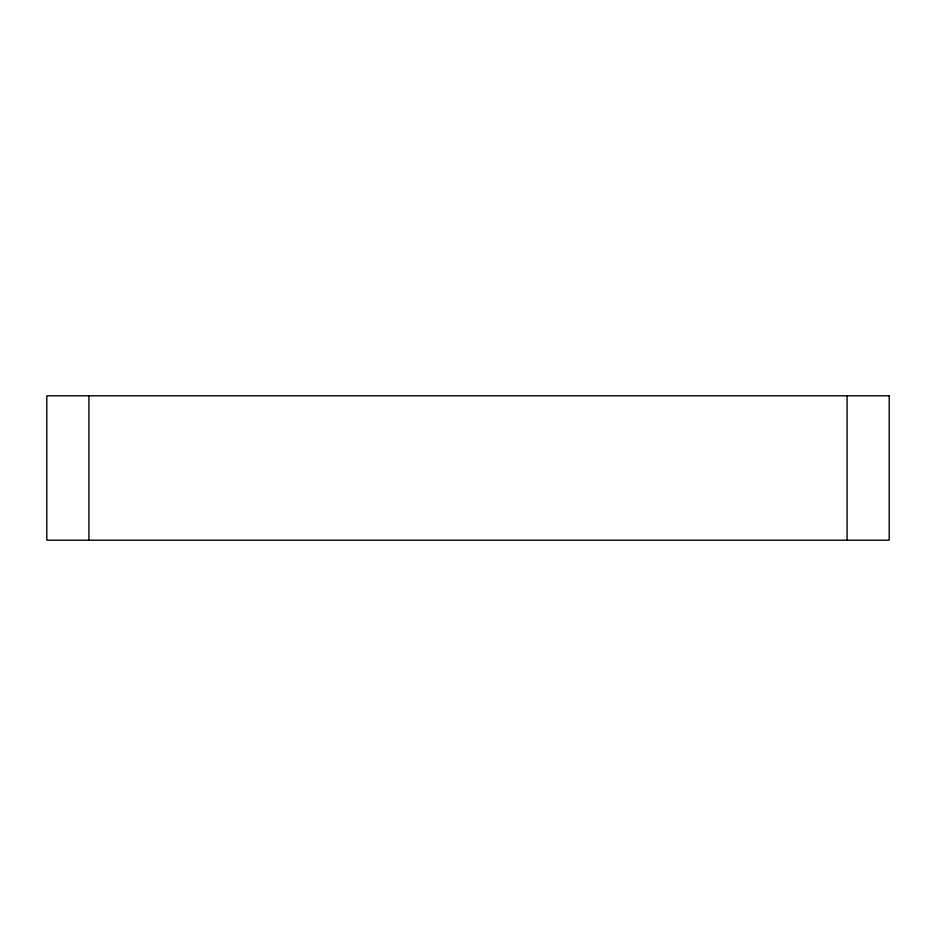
<?xml version="1.0" encoding="UTF-8"?>
<svg xmlns="http://www.w3.org/2000/svg" width="936" height="936" viewBox="0 0 936 936"><rect width="100%" height="100%" fill="white"/><g stroke="black" fill="none" stroke-linecap="round" stroke-linejoin="round"><path stroke-width="1.4" d="M847.08 395.799L847.08 540.201M88.92 395.799L88.92 540.201M889.2 395.799L46.8 395.799L46.8 540.201L889.2 540.201L889.2 395.799"/></g></svg>
